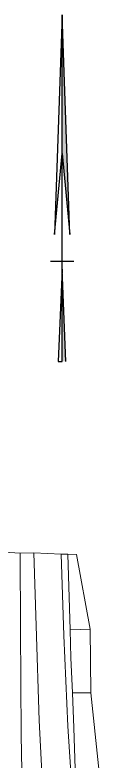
# Model space of a CAD drawing. Header units: metres. Extents: x 112942 to 118371, y 496117 to 499046.
# Drawn here: x 115475.6 to 115499.4, y 497680.1 to 497873.9 of the extents above; entities that cross this region are included whole.
import ezdxf

# ---------------------------------------------------------------- set-up
doc = ezdxf.new("R2010")
doc.units = ezdxf.units.M
doc.layers.add('B-WE-OG-TOPOKAART-G', color=7, linetype='Continuous', lineweight=18)
doc.layers.add('X-XX-AL-ORIENTATIE-S', color=7, linetype='Continuous', lineweight=25)

# ---------------------------------------------------------------- blocks, each defined once
blk = doc.blocks.new('SAL-ORIENTATIE_NOORDPIJL-SO')
for p, q in [((0, 64), (-2, 7)), ((0, -26), (0, 64)), ((2, 7), (0, 64)), ((-2, 7), (0, 28)), ((0, 28), (2, 7)), ((-3, 0), (3, 0)), ((0, -2), (-1, -26)), ((1, -26), (0, -2)), ((-1, -26), (0, -26))]:
    blk.add_line(p, q)
for points in [[(2, 7), (0, 28), (0, 64)], [(0, -26), (1, -26), (0, -2)]]:
    blk.add_solid(points)

msp = doc.modelspace()

# ---------------------------------------------------------------- linework, layer by layer
at = {"layer": 'B-WE-OG-TOPOKAART-G'}
for points in [[(115469.887, 497734.478, 0.28), (115476.952, 497734.075, 0.535), (115477.048, 497714.528, 0.472), (115477.192, 497686.764, 0.458), (115477.408, 497677.577, 0.412)], [(115472.388, 497561.261, 0.155), (115472.47, 497568.502, 0.171), (115472.009, 497586.811, 0.196), (115471.358, 497602.911, 0.226), (115470.81, 497626.73, 0.266), (115470.174, 497669.904, 0.243), (115470.005, 497709.425, 0.32), (115469.887, 497734.478, 0.28), (115476.952, 497734.075, 0.535), (115477.048, 497714.528, 0.472), (115477.192, 497686.764, 0.458), (115477.408, 497677.577, 0.412), (115477.979, 497671.389, 0.446), (115479.136, 497661.056, 0.486), (115480.285, 497650.953, 0.478), (115480.476, 497646.021, 0.492), (115480.694, 497634.562, 0.412), (115481.024, 497619.141, 0.435), (115481.276, 497617.355, 0.435), (115484.485, 497601.019, 0.423), (115484.857, 497586.832, 0.411)], [(115477.408, 497677.577, 0.412), (115477.192, 497686.764, 0.458), (115477.048, 497714.528, 0.472), (115476.952, 497734.075, 0.535), (115480.506, 497734.156, 0.512), (115481.096, 497715.171, 0.512), (115481.885, 497690.611, 0.466), (115482.7, 497673.728, 0.512)], [(115485.289, 497587.758, 0.648), (115485.043, 497601.268, 0.67), (115481.525, 497618.476, 0.67), (115481.124, 497641.046, 0.692), (115481.042, 497646.612, 0.692), (115480.723, 497650.936, 0.692), (115479.953, 497658.257, 0.718), (115478.17, 497674.019, 0.627), (115477.805, 497677.456, 0.412), (115477.408, 497677.577, 0.412), (115477.192, 497686.764, 0.458), (115477.048, 497714.528, 0.472), (115476.952, 497734.075, 0.535), (115480.506, 497734.156, 0.512), (115481.096, 497715.171, 0.512), (115481.885, 497690.611, 0.466), (115482.7, 497673.728, 0.512), (115483.267, 497666.7, 0.512), (115482.883, 497666.58, 0.561), (115483.107, 497663.947, 0.675), (115484.903, 497647.168, 0.664), (115487.027, 497627.569, 0.69), (115489.432, 497606.187, 0.638), (115490.237, 497598.371, 0.65)], [(115482.7, 497673.728, 0.512), (115481.885, 497690.611, 0.466), (115481.096, 497715.171, 0.512), (115480.506, 497734.156, 0.512), (115487.563, 497733.848, 0.333), (115488.278, 497712.663, 0.38), (115489.309, 497689.096, 0.337), (115490.269, 497674.49, 0.383)], [(115490.606, 497599.161, 0.414), (115490.314, 497601.933, 0.426), (115488.622, 497616.974, 0.463), (115487.501, 497627.807, 0.478), (115486.173, 497640.094, 0.506), (115485.214, 497648.669, 0.495), (115484.064, 497659.084, 0.515), (115483.267, 497666.7, 0.512), (115482.7, 497673.728, 0.512), (115481.885, 497690.611, 0.466), (115481.096, 497715.171, 0.512), (115480.506, 497734.156, 0.512), (115487.563, 497733.848, 0.333), (115488.278, 497712.663, 0.38), (115489.309, 497689.096, 0.337), (115490.269, 497674.49, 0.383), (115491.689, 497661.59, 0.377), (115494.599, 497647.241, 0.36), (115497.253, 497633.482, 0.343), (115499.168, 497620.16, 0.327), (115499.429, 497618.083, 0.332)], [(115490.269, 497674.49, 0.383), (115489.309, 497689.096, 0.337), (115488.278, 497712.663, 0.38), (115487.563, 497733.848, 0.333), (115488.626, 497733.811, 0.147), (115489.257, 497733.779, 0.12), (115489.917, 497714.124, 0.106), (115490.076, 497706.889, 0.14), (115490.464, 497697.825, 0.062), (115490.806, 497688.699, 0.056), (115491.155, 497678.076, 0.074)], [(115490.269, 497674.49, 0.383), (115489.309, 497689.096, 0.337), (115488.278, 497712.663, 0.38), (115487.563, 497733.848, 0.333), (115488.626, 497733.811, 0.147), (115489.257, 497733.779, 0.12), (115489.917, 497714.124, 0.106), (115490.076, 497706.889, 0.14), (115490.464, 497697.825, 0.062), (115490.806, 497688.699, 0.056), (115491.155, 497678.076, 0.074)], [(115489.257, 497733.779, 0.12), (115491.535, 497733.709, -0.183), (115495.03, 497714.318, -0.028), (115489.917, 497714.124, 0.106), (115489.257, 497733.779, 0.12)], [(115489.257, 497733.779, 0.12), (115491.535, 497733.709, -0.183), (115495.03, 497714.318, -0.028), (115489.917, 497714.124, 0.106), (115489.257, 497733.779, 0.12)], [(115495.03, 497714.318, -0.028), (115495.258, 497697.832, 0.042), (115490.464, 497697.825, 0.062), (115490.076, 497706.889, 0.14), (115489.917, 497714.124, 0.106), (115495.03, 497714.318, -0.028)], [(115495.03, 497714.318, -0.028), (115495.258, 497697.832, 0.042), (115490.464, 497697.825, 0.062), (115490.076, 497706.889, 0.14), (115489.917, 497714.124, 0.106), (115495.03, 497714.318, -0.028)], [(115495.258, 497697.832, 0.042), (115499.347, 497658.23, 0.015), (115494.327, 497657.179, 0.068), (115493.609, 497660.441, 0.132), (115492.403, 497666.768, 0.12), (115491.698, 497671.463, 0.082), (115491.155, 497678.076, 0.074), (115490.806, 497688.699, 0.056), (115490.464, 497697.825, 0.062), (115495.258, 497697.832, 0.042)], [(115495.258, 497697.832, 0.042), (115499.347, 497658.23, 0.015), (115494.327, 497657.179, 0.068), (115493.609, 497660.441, 0.132), (115492.403, 497666.768, 0.12), (115491.698, 497671.463, 0.082), (115491.155, 497678.076, 0.074), (115490.806, 497688.699, 0.056), (115490.464, 497697.825, 0.062), (115495.258, 497697.832, 0.042)]]:
    msp.add_polyline3d(points, dxfattribs=at)

# ---------------------------------------------------------------- block references
at = {"layer": 'X-XX-AL-ORIENTATIE-S'}
msp.add_blockref('SAL-ORIENTATIE_NOORDPIJL-SO', (115487.818, 497809.873), dxfattribs=at)

doc.saveas('drawing.dxf')
